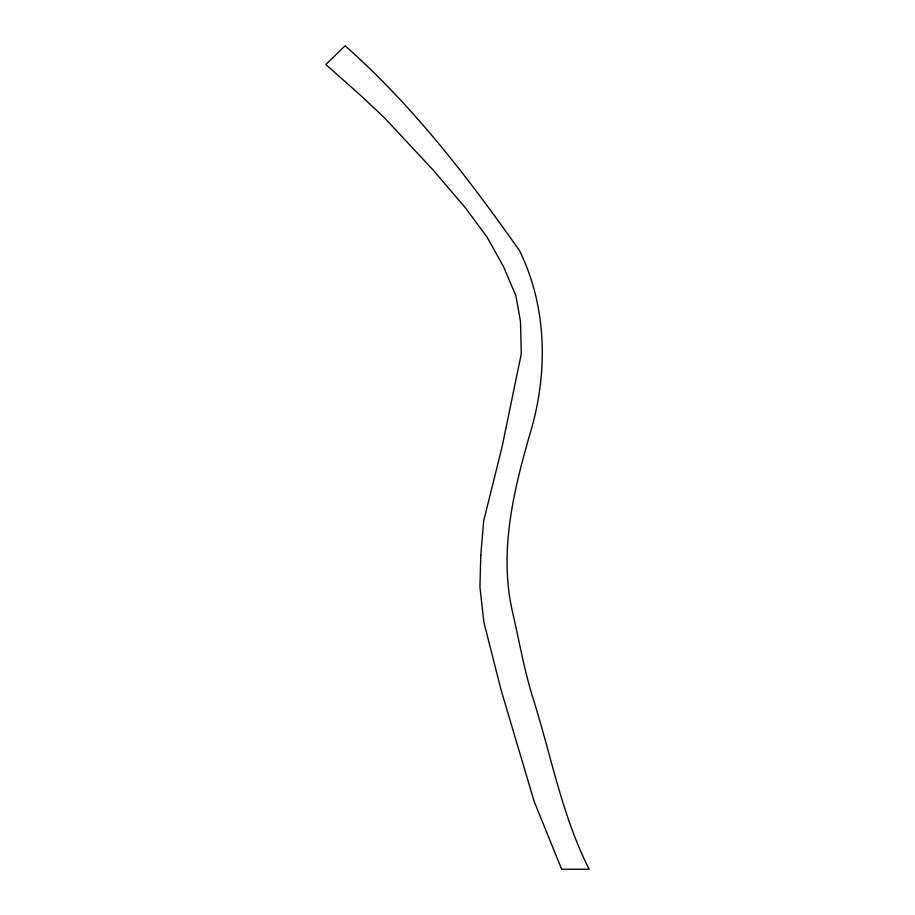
<?xml version="1.0" encoding="UTF-8"?>
<svg xmlns="http://www.w3.org/2000/svg" width="915" height="915" viewBox="0 0 915 915"><rect width="100%" height="100%" fill="white"/><g stroke="black" fill="none" stroke-linecap="round" stroke-linejoin="round"><path stroke-width="1.37" d="M480.775 555.428L479.94 586.87L483.875 622.234L501.043 689.876L534.143 801.368L561.65 869.25L589.157 869.25C561.959 815.597 551.31 756.133 533.308 699.186C524.158 670.192 519.091 640.214 512.217 610.66C498.995 551.242 513.509 490.955 530.002 433.801C548.096 373.778 547.49 307.52 519.457 250.527C467.725 177.133 412.596 105.442 345.081 45.75L325.843 64.576L360.178 94.977L384.586 117.944L432.989 169.858L465.46 207.922L487.18 237.294L503.525 266.665L515.934 295.831L520.486 321.485L521.31 353.75L502.072 446.829L483.669 520.887L480.775 555.428"/></g></svg>
